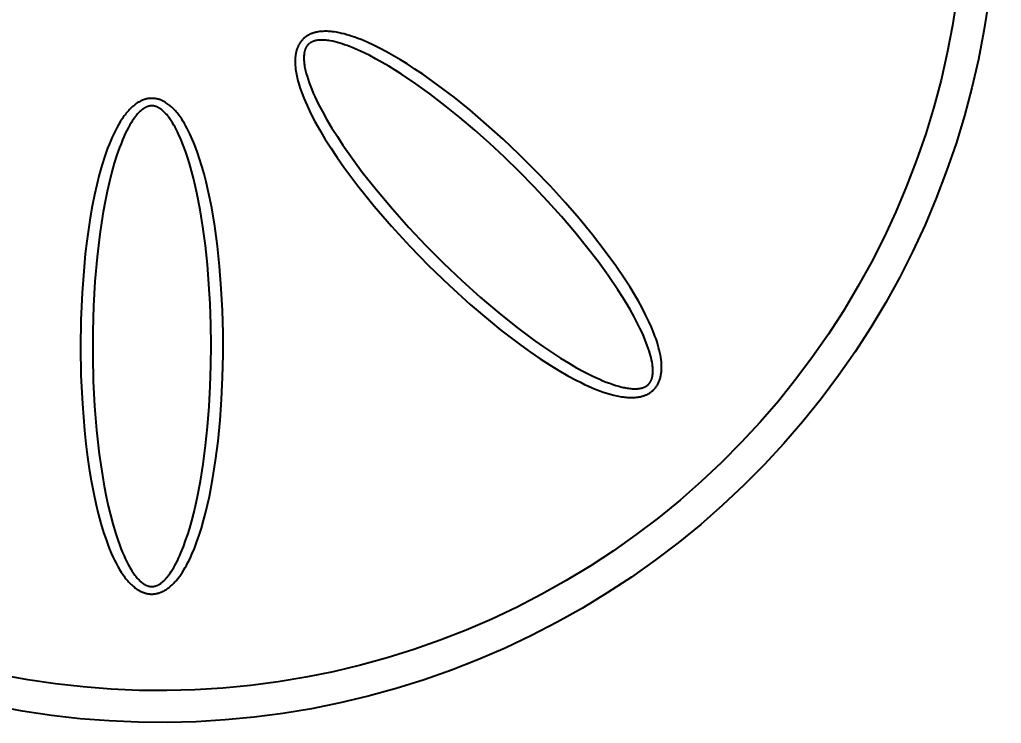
# Model space of a CAD drawing. Header units: millimetres. Extents: x 2944 to 4044, y 1234 to 2718.
# Drawn here: x 3798.56 to 3836.55, y 1619.83 to 1647.09 of the extents above; entities that cross this region are included whole.
import ezdxf

# ---------------------------------------------------------------- set-up
doc = ezdxf.new("R2010")
doc.units = ezdxf.units.MM
doc.layers.add('DIM2', color=3, linetype='Continuous')
doc.layers.add('main', color=7, linetype='Continuous')
doc.styles.get("Standard").update_dxf_attribs({"font": 'arial.ttf'})
doc.dimstyles.new('ISO-25', dxfattribs={"dimtxt": 2.5, "dimasz": 2.5, "dimexe": 1.25, "dimexo": 0.625, "dimtad": 1, "dimtxsty": 'Standard', "dimcen": 2.5, "dimadec": 0, "dimazin": 0, "dimtfac": 1, "dimtmove": 0, "dimatfit": 3, "dimfxl": 1, "dimarcsym": 0})

# ---------------------------------------------------------------- blocks, each defined once
blk = doc.blocks.new('*D29')
at = {"layer": 'Defpoints', "color": 0, "transparency": 16777216}
for p in [(3891.315, 1712.207), (3941.723, 1712.207), (3803.94, 1596.91)]:
    blk.add_point(p, dxfattribs=at)
at = {"layer": 'DIM2', "color": 0, "lineweight": -2, "transparency": 16777216}
for p, q in [((3891.94, 1712.207), (3942.973, 1712.207)), ((3941.723, 1608.91), (3941.723, 1700.207)), ((3804.565, 1596.91), (3942.973, 1596.91))]:
    blk.add_line(p, q, dxfattribs=at)
at = {"layer": 'DIM2', "color": 0, "transparency": 16777216}
for points in [[(3939.723, 1700.207), (3943.723, 1700.207), (3941.723, 1712.207)], [(3939.723, 1608.91), (3943.723, 1608.91), (3941.723, 1596.91)]]:
    blk.add_solid(points, dxfattribs=at)
at = {"layer": 'DIM2', "color": 0, "transparency": 16777216, "insert": (3929.065, 1654.558), "char_height": 15, "attachment_point": 5, "rotation": 90}
blk.add_mtext('115', dxfattribs=at)

msp = doc.modelspace()

# ---------------------------------------------------------------- linework, layer by layer
at = {"layer": 'main'}
for p, q in [((3834.832, 1647.93), (3834.664, 1646.862)), ((3836.056, 1647.76), (3835.881, 1646.65)), ((3834.664, 1646.862), (3834.458, 1645.8)), ((3809.52, 1646.327), (3809.506, 1646.312)), ((3809.535, 1646.341), (3809.52, 1646.327)), ((3809.549, 1646.355), (3809.535, 1646.341)), ((3809.565, 1646.369), (3809.549, 1646.355)), ((3809.58, 1646.383), (3809.565, 1646.369)), ((3809.596, 1646.396), (3809.58, 1646.383)), ((3809.612, 1646.408), (3809.596, 1646.396)), ((3809.629, 1646.421), (3809.612, 1646.408)), ((3809.645, 1646.433), (3809.629, 1646.421)), ((3809.662, 1646.444), (3809.645, 1646.433)), ((3809.68, 1646.456), (3809.662, 1646.444)), ((3809.697, 1646.467), (3809.68, 1646.456)), ((3809.715, 1646.477), (3809.697, 1646.467)), ((3809.733, 1646.487), (3809.715, 1646.477)), ((3809.751, 1646.497), (3809.733, 1646.487)), ((3809.769, 1646.506), (3809.751, 1646.497)), ((3809.788, 1646.515), (3809.769, 1646.506)), ((3809.807, 1646.524), (3809.788, 1646.515)), ((3809.826, 1646.532), (3809.807, 1646.524)), ((3809.845, 1646.54), (3809.826, 1646.532)), ((3809.864, 1646.548), (3809.845, 1646.54)), ((3809.883, 1646.555), (3809.864, 1646.548)), ((3809.903, 1646.562), (3809.883, 1646.555)), ((3809.942, 1646.575), (3809.903, 1646.562)), ((3809.964, 1646.581), (3809.942, 1646.575)), ((3809.985, 1646.587), (3809.964, 1646.581)), ((3810.007, 1646.592), (3809.985, 1646.587)), ((3810.029, 1646.598), (3810.007, 1646.592)), ((3810.073, 1646.607), (3810.029, 1646.598)), ((3810.118, 1646.615), (3810.073, 1646.607)), ((3810.162, 1646.621), (3810.118, 1646.615)), ((3810.207, 1646.626), (3810.162, 1646.621)), ((3810.252, 1646.63), (3810.207, 1646.626)), ((3810.297, 1646.633), (3810.252, 1646.63)), ((3810.351, 1646.635), (3810.297, 1646.633)), ((3810.404, 1646.635), (3810.351, 1646.635)), ((3810.458, 1646.634), (3810.404, 1646.635)), ((3810.512, 1646.632), (3810.458, 1646.634)), ((3810.565, 1646.628), (3810.512, 1646.632)), ((3810.618, 1646.624), (3810.565, 1646.628)), ((3810.672, 1646.618), (3810.618, 1646.624)), ((3810.725, 1646.611), (3810.672, 1646.618)), ((3810.822, 1646.596), (3810.725, 1646.611)), ((3810.919, 1646.577), (3810.822, 1646.596)), ((3811.016, 1646.556), (3810.919, 1646.577)), ((3811.112, 1646.533), (3811.016, 1646.556)), ((3811.218, 1646.504), (3811.112, 1646.533)), ((3811.323, 1646.473), (3811.218, 1646.504)), ((3811.427, 1646.439), (3811.323, 1646.473)), ((3811.531, 1646.404), (3811.427, 1646.439)), ((3811.653, 1646.359), (3811.531, 1646.404)), ((3811.775, 1646.312), (3811.653, 1646.359)), ((3835.881, 1646.65), (3835.668, 1645.546)), ((3809.288, 1645.938), (3809.276, 1645.898)), ((3809.295, 1645.958), (3809.288, 1645.938)), ((3809.302, 1645.977), (3809.295, 1645.958)), ((3809.309, 1645.997), (3809.302, 1645.977)), ((3809.317, 1646.016), (3809.309, 1645.997)), ((3809.325, 1646.036), (3809.317, 1646.016)), ((3809.334, 1646.055), (3809.325, 1646.036)), ((3809.343, 1646.074), (3809.334, 1646.055)), ((3809.352, 1646.092), (3809.343, 1646.074)), ((3809.361, 1646.111), (3809.352, 1646.092)), ((3809.371, 1646.129), (3809.361, 1646.111)), ((3809.382, 1646.147), (3809.371, 1646.129)), ((3809.393, 1646.165), (3809.382, 1646.147)), ((3809.404, 1646.183), (3809.393, 1646.165)), ((3809.415, 1646.2), (3809.404, 1646.183)), ((3809.427, 1646.217), (3809.415, 1646.2)), ((3809.439, 1646.233), (3809.427, 1646.217)), ((3809.452, 1646.25), (3809.439, 1646.233)), ((3809.465, 1646.266), (3809.452, 1646.25)), ((3809.478, 1646.281), (3809.465, 1646.266)), ((3809.492, 1646.297), (3809.478, 1646.281)), ((3809.506, 1646.312), (3809.492, 1646.297)), ((3809.615, 1645.948), (3809.608, 1645.932)), ((3809.621, 1645.964), (3809.615, 1645.948)), ((3809.628, 1645.978), (3809.621, 1645.964)), ((3809.634, 1645.991), (3809.628, 1645.978)), ((3809.641, 1646.005), (3809.634, 1645.991)), ((3809.648, 1646.018), (3809.641, 1646.005)), ((3809.656, 1646.031), (3809.648, 1646.018)), ((3809.664, 1646.044), (3809.656, 1646.031)), ((3809.672, 1646.056), (3809.664, 1646.044)), ((3809.68, 1646.068), (3809.672, 1646.056)), ((3809.689, 1646.08), (3809.68, 1646.068)), ((3809.699, 1646.092), (3809.689, 1646.08)), ((3809.708, 1646.103), (3809.699, 1646.092)), ((3809.718, 1646.114), (3809.708, 1646.103)), ((3809.728, 1646.125), (3809.718, 1646.114)), ((3809.739, 1646.135), (3809.728, 1646.125)), ((3809.75, 1646.145), (3809.739, 1646.135)), ((3809.761, 1646.155), (3809.75, 1646.145)), ((3809.773, 1646.164), (3809.761, 1646.155)), ((3809.785, 1646.174), (3809.773, 1646.164)), ((3809.797, 1646.182), (3809.785, 1646.174)), ((3809.81, 1646.191), (3809.797, 1646.182)), ((3809.823, 1646.199), (3809.81, 1646.191)), ((3809.836, 1646.206), (3809.823, 1646.199)), ((3809.85, 1646.214), (3809.836, 1646.206)), ((3809.863, 1646.22), (3809.85, 1646.214)), ((3809.877, 1646.227), (3809.863, 1646.22)), ((3809.891, 1646.233), (3809.877, 1646.227)), ((3809.905, 1646.239), (3809.891, 1646.233)), ((3809.919, 1646.245), (3809.905, 1646.239)), ((3809.934, 1646.25), (3809.919, 1646.245)), ((3809.948, 1646.255), (3809.934, 1646.25)), ((3809.963, 1646.259), (3809.948, 1646.255)), ((3809.978, 1646.264), (3809.963, 1646.259)), ((3809.996, 1646.268), (3809.978, 1646.264)), ((3810.014, 1646.273), (3809.996, 1646.268)), ((3810.033, 1646.277), (3810.014, 1646.273)), ((3810.051, 1646.281), (3810.033, 1646.277)), ((3810.07, 1646.284), (3810.051, 1646.281)), ((3810.089, 1646.287), (3810.07, 1646.284)), ((3810.107, 1646.289), (3810.089, 1646.287)), ((3810.126, 1646.291), (3810.107, 1646.289)), ((3810.164, 1646.294), (3810.126, 1646.291)), ((3810.202, 1646.296), (3810.164, 1646.294)), ((3810.24, 1646.297), (3810.202, 1646.296)), ((3810.278, 1646.297), (3810.24, 1646.297)), ((3810.328, 1646.295), (3810.278, 1646.297)), ((3810.378, 1646.292), (3810.328, 1646.295)), ((3810.427, 1646.287), (3810.378, 1646.292)), ((3810.477, 1646.281), (3810.427, 1646.287)), ((3810.526, 1646.274), (3810.477, 1646.281)), ((3810.576, 1646.266), (3810.526, 1646.274)), ((3810.674, 1646.248), (3810.576, 1646.266)), ((3810.766, 1646.227), (3810.674, 1646.248)), ((3810.857, 1646.203), (3810.766, 1646.227)), ((3810.948, 1646.178), (3810.857, 1646.203)), ((3811.038, 1646.15), (3810.948, 1646.178)), ((3811.137, 1646.117), (3811.038, 1646.15)), ((3811.235, 1646.083), (3811.137, 1646.117)), ((3811.43, 1646.008), (3811.235, 1646.083)), ((3811.662, 1645.91), (3811.43, 1646.008)), ((3811.895, 1646.262), (3811.775, 1646.312)), ((3812.014, 1646.211), (3811.895, 1646.262)), ((3812.251, 1646.102), (3812.014, 1646.211)), ((3812.484, 1645.986), (3812.251, 1646.102)), ((3812.758, 1645.841), (3812.484, 1645.986)), ((3809.222, 1645.574), (3809.22, 1645.527)), ((3809.226, 1645.621), (3809.222, 1645.574)), ((3809.23, 1645.667), (3809.226, 1645.621)), ((3809.236, 1645.714), (3809.23, 1645.667)), ((3809.244, 1645.761), (3809.236, 1645.714)), ((3809.253, 1645.807), (3809.244, 1645.761)), ((3809.258, 1645.83), (3809.253, 1645.807)), ((3809.264, 1645.853), (3809.258, 1645.83)), ((3809.269, 1645.875), (3809.264, 1645.853)), ((3809.276, 1645.898), (3809.269, 1645.875)), ((3809.559, 1645.668), (3809.558, 1645.646)), ((3809.558, 1645.646), (3809.558, 1645.601)), ((3809.558, 1645.601), (3809.558, 1645.555)), ((3809.558, 1645.555), (3809.56, 1645.51)), ((3809.561, 1645.691), (3809.559, 1645.668)), ((3809.564, 1645.726), (3809.561, 1645.691)), ((3809.568, 1645.761), (3809.564, 1645.726)), ((3809.57, 1645.779), (3809.568, 1645.761)), ((3809.573, 1645.796), (3809.57, 1645.779)), ((3809.576, 1645.813), (3809.573, 1645.796)), ((3809.579, 1645.831), (3809.576, 1645.813)), ((3809.583, 1645.848), (3809.579, 1645.831)), ((3809.588, 1645.865), (3809.583, 1645.848)), ((3809.592, 1645.882), (3809.588, 1645.865)), ((3809.597, 1645.899), (3809.592, 1645.882)), ((3809.603, 1645.915), (3809.597, 1645.899)), ((3809.608, 1645.932), (3809.603, 1645.915)), ((3811.89, 1645.804), (3811.662, 1645.91)), ((3812.115, 1645.692), (3811.89, 1645.804)), ((3812.337, 1645.575), (3812.115, 1645.692)), ((3812.593, 1645.433), (3812.337, 1645.575)), ((3813.027, 1645.69), (3812.758, 1645.841)), ((3813.293, 1645.533), (3813.027, 1645.69)), ((3834.458, 1645.8), (3834.217, 1644.747)), ((3809.22, 1645.527), (3809.219, 1645.473)), ((3809.219, 1645.473), (3809.22, 1645.42)), ((3809.22, 1645.42), (3809.221, 1645.366)), ((3809.221, 1645.366), (3809.225, 1645.313)), ((3809.225, 1645.313), (3809.229, 1645.259)), ((3809.229, 1645.259), (3809.234, 1645.206)), ((3809.234, 1645.206), (3809.241, 1645.153)), ((3809.56, 1645.51), (3809.564, 1645.465)), ((3809.564, 1645.465), (3809.568, 1645.42)), ((3809.568, 1645.42), (3809.574, 1645.375)), ((3809.574, 1645.375), (3809.58, 1645.331)), ((3809.58, 1645.331), (3809.589, 1645.275)), ((3809.589, 1645.275), (3809.599, 1645.22)), ((3809.599, 1645.22), (3809.61, 1645.165)), ((3812.845, 1645.285), (3812.593, 1645.433)), ((3813.094, 1645.132), (3812.845, 1645.285)), ((3813.556, 1645.37), (3813.293, 1645.533)), ((3813.859, 1645.174), (3813.556, 1645.37)), ((3814.159, 1644.971), (3813.859, 1645.174)), ((3835.668, 1645.546), (3835.416, 1644.451)), ((3809.241, 1645.153), (3809.248, 1645.1)), ((3809.248, 1645.1), (3809.258, 1645.036)), ((3809.258, 1645.036), (3809.27, 1644.973)), ((3809.27, 1644.973), (3809.282, 1644.91)), ((3809.282, 1644.91), (3809.296, 1644.847)), ((3809.296, 1644.847), (3809.327, 1644.722)), ((3809.61, 1645.165), (3809.623, 1645.11)), ((3809.623, 1645.11), (3809.65, 1645.001)), ((3809.65, 1645.001), (3809.681, 1644.893)), ((3809.681, 1644.893), (3809.721, 1644.765)), ((3813.341, 1644.975), (3813.094, 1645.132)), ((3813.894, 1644.601), (3813.341, 1644.975)), ((3814.748, 1644.551), (3814.159, 1644.971)), ((3809.327, 1644.722), (3809.361, 1644.598)), ((3809.361, 1644.598), (3809.405, 1644.459)), ((3809.405, 1644.459), (3809.452, 1644.321)), ((3809.721, 1644.765), (3809.765, 1644.638)), ((3809.765, 1644.638), (3809.812, 1644.512)), ((3809.812, 1644.512), (3809.862, 1644.387)), ((3814.435, 1644.211), (3813.894, 1644.601)), ((3815.37, 1644.078), (3814.748, 1644.551)), ((3834.217, 1644.747), (3833.938, 1643.702)), ((3835.416, 1644.451), (3835.127, 1643.365)), ((3803.587, 1644.034), (3803.566, 1644.031)), ((3803.607, 1644.035), (3803.587, 1644.034)), ((3803.628, 1644.037), (3803.607, 1644.035)), ((3803.648, 1644.037), (3803.628, 1644.037)), ((3803.669, 1644.038), (3803.648, 1644.037)), ((3803.69, 1644.038), (3803.669, 1644.038)), ((3803.71, 1644.037), (3803.69, 1644.038)), ((3803.731, 1644.036), (3803.71, 1644.037)), ((3803.751, 1644.035), (3803.731, 1644.036)), ((3803.772, 1644.033), (3803.751, 1644.035)), ((3809.452, 1644.321), (3809.502, 1644.184)), ((3809.502, 1644.184), (3809.556, 1644.048)), ((3809.556, 1644.048), (3809.618, 1643.901)), ((3809.862, 1644.387), (3809.922, 1644.245)), ((3809.922, 1644.245), (3809.985, 1644.105)), ((3809.985, 1644.105), (3810.118, 1643.827)), ((3815.02, 1643.763), (3814.435, 1644.211)), ((3815.977, 1643.587), (3815.37, 1644.078)), ((3802.891, 1643.684), (3802.853, 1643.647)), ((3802.926, 1643.716), (3802.891, 1643.684)), ((3802.962, 1643.747), (3802.926, 1643.716)), ((3802.998, 1643.776), (3802.962, 1643.747)), ((3803.035, 1643.805), (3802.998, 1643.776)), ((3803.074, 1643.833), (3803.035, 1643.805)), ((3803.113, 1643.859), (3803.074, 1643.833)), ((3803.132, 1643.871), (3803.113, 1643.859)), ((3803.152, 1643.884), (3803.132, 1643.871)), ((3803.173, 1643.896), (3803.152, 1643.884)), ((3803.193, 1643.907), (3803.173, 1643.896)), ((3803.23, 1643.927), (3803.193, 1643.907)), ((3803.249, 1643.936), (3803.23, 1643.927)), ((3803.268, 1643.945), (3803.249, 1643.936)), ((3803.287, 1643.954), (3803.268, 1643.945)), ((3803.306, 1643.962), (3803.287, 1643.954)), ((3803.325, 1643.97), (3803.306, 1643.962)), ((3803.345, 1643.977), (3803.325, 1643.97)), ((3803.365, 1643.984), (3803.345, 1643.977)), ((3803.375, 1643.654), (3803.36, 1643.645)), ((3803.384, 1643.991), (3803.365, 1643.984)), ((3803.39, 1643.663), (3803.375, 1643.654)), ((3803.404, 1643.997), (3803.384, 1643.991)), ((3803.406, 1643.672), (3803.39, 1643.663)), ((3803.424, 1644.003), (3803.404, 1643.997)), ((3803.421, 1643.681), (3803.406, 1643.672)), ((3803.437, 1643.688), (3803.421, 1643.681)), ((3803.444, 1644.008), (3803.424, 1644.003)), ((3803.452, 1643.696), (3803.437, 1643.688)), ((3803.465, 1644.013), (3803.444, 1644.008)), ((3803.468, 1643.703), (3803.452, 1643.696)), ((3803.485, 1644.018), (3803.465, 1644.013)), ((3803.485, 1643.71), (3803.468, 1643.703)), ((3803.505, 1644.022), (3803.485, 1644.018)), ((3803.499, 1643.715), (3803.485, 1643.71)), ((3803.513, 1643.72), (3803.499, 1643.715)), ((3803.526, 1644.026), (3803.505, 1644.022)), ((3803.527, 1643.725), (3803.513, 1643.72)), ((3803.546, 1644.029), (3803.526, 1644.026)), ((3803.541, 1643.729), (3803.527, 1643.725)), ((3803.556, 1643.733), (3803.541, 1643.729)), ((3803.566, 1644.031), (3803.546, 1644.029)), ((3803.57, 1643.736), (3803.556, 1643.733)), ((3803.585, 1643.739), (3803.57, 1643.736)), ((3803.6, 1643.742), (3803.585, 1643.739)), ((3803.615, 1643.744), (3803.6, 1643.742)), ((3803.629, 1643.745), (3803.615, 1643.744)), ((3803.644, 1643.747), (3803.629, 1643.745)), ((3803.659, 1643.747), (3803.644, 1643.747)), ((3803.674, 1643.748), (3803.659, 1643.747)), ((3803.688, 1643.747), (3803.674, 1643.748)), ((3803.703, 1643.747), (3803.688, 1643.747)), ((3803.718, 1643.746), (3803.703, 1643.747)), ((3803.733, 1643.744), (3803.718, 1643.746)), ((3803.748, 1643.742), (3803.733, 1643.744)), ((3803.763, 1643.739), (3803.748, 1643.742)), ((3803.778, 1643.736), (3803.763, 1643.739)), ((3803.792, 1644.03), (3803.772, 1644.033)), ((3803.793, 1643.733), (3803.778, 1643.736)), ((3803.812, 1644.027), (3803.792, 1644.03)), ((3803.808, 1643.729), (3803.793, 1643.733)), ((3803.822, 1643.725), (3803.808, 1643.729)), ((3803.833, 1644.024), (3803.812, 1644.027)), ((3803.837, 1643.72), (3803.822, 1643.725)), ((3803.853, 1644.02), (3803.833, 1644.024)), ((3803.851, 1643.715), (3803.837, 1643.72)), ((3803.865, 1643.709), (3803.851, 1643.715)), ((3803.873, 1644.016), (3803.853, 1644.02)), ((3803.879, 1643.703), (3803.865, 1643.709)), ((3803.893, 1644.011), (3803.873, 1644.016)), ((3803.893, 1643.697), (3803.879, 1643.703)), ((3803.913, 1644.006), (3803.893, 1644.011)), ((3803.907, 1643.691), (3803.893, 1643.697)), ((3803.921, 1643.684), (3803.907, 1643.691)), ((3803.933, 1644.001), (3803.913, 1644.006)), ((3803.935, 1643.677), (3803.921, 1643.684)), ((3803.953, 1643.995), (3803.933, 1644.001)), ((3803.948, 1643.67), (3803.935, 1643.677)), ((3803.964, 1643.66), (3803.948, 1643.67)), ((3803.972, 1643.988), (3803.953, 1643.995)), ((3803.981, 1643.65), (3803.964, 1643.66)), ((3803.992, 1643.982), (3803.972, 1643.988)), ((3804.011, 1643.975), (3803.992, 1643.982)), ((3804.03, 1643.967), (3804.011, 1643.975)), ((3804.05, 1643.959), (3804.03, 1643.967)), ((3804.068, 1643.951), (3804.05, 1643.959)), ((3804.087, 1643.942), (3804.068, 1643.951)), ((3804.106, 1643.933), (3804.087, 1643.942)), ((3804.143, 1643.915), (3804.106, 1643.933)), ((3804.162, 1643.904), (3804.143, 1643.915)), ((3804.182, 1643.893), (3804.162, 1643.904)), ((3804.201, 1643.881), (3804.182, 1643.893)), ((3804.221, 1643.869), (3804.201, 1643.881)), ((3804.258, 1643.845), (3804.221, 1643.869)), ((3804.295, 1643.819), (3804.258, 1643.845)), ((3804.332, 1643.792), (3804.295, 1643.819)), ((3804.367, 1643.764), (3804.332, 1643.792)), ((3804.401, 1643.735), (3804.367, 1643.764)), ((3804.435, 1643.705), (3804.401, 1643.735)), ((3804.474, 1643.668), (3804.435, 1643.705)), ((3804.513, 1643.631), (3804.474, 1643.668)), ((3809.618, 1643.901), (3809.682, 1643.755)), ((3809.682, 1643.755), (3809.82, 1643.467)), ((3810.118, 1643.827), (3810.275, 1643.526)), ((3815.592, 1643.3), (3815.02, 1643.763)), ((3833.938, 1643.702), (3833.624, 1642.668)), ((3802.571, 1643.31), (3802.535, 1643.257)), ((3802.609, 1643.362), (3802.571, 1643.31)), ((3802.641, 1643.405), (3802.609, 1643.362)), ((3802.674, 1643.447), (3802.641, 1643.405)), ((3802.708, 1643.489), (3802.674, 1643.447)), ((3802.743, 1643.53), (3802.708, 1643.489)), ((3802.779, 1643.57), (3802.743, 1643.53)), ((3802.815, 1643.609), (3802.779, 1643.57)), ((3802.853, 1643.647), (3802.815, 1643.609)), ((3803.007, 1643.291), (3802.974, 1643.245)), ((3803.034, 1643.327), (3803.007, 1643.291)), ((3803.062, 1643.363), (3803.034, 1643.327)), ((3803.091, 1643.398), (3803.062, 1643.363)), ((3803.12, 1643.432), (3803.091, 1643.398)), ((3803.151, 1643.465), (3803.12, 1643.432)), ((3803.182, 1643.498), (3803.151, 1643.465)), ((3803.215, 1643.529), (3803.182, 1643.498)), ((3803.231, 1643.545), (3803.215, 1643.529)), ((3803.248, 1643.56), (3803.231, 1643.545)), ((3803.275, 1643.582), (3803.248, 1643.56)), ((3803.303, 1643.604), (3803.275, 1643.582)), ((3803.317, 1643.615), (3803.303, 1643.604)), ((3803.331, 1643.625), (3803.317, 1643.615)), ((3803.346, 1643.635), (3803.331, 1643.625)), ((3803.36, 1643.645), (3803.346, 1643.635)), ((3803.996, 1643.64), (3803.981, 1643.65)), ((3804.012, 1643.629), (3803.996, 1643.64)), ((3804.028, 1643.619), (3804.012, 1643.629)), ((3804.043, 1643.607), (3804.028, 1643.619)), ((3804.058, 1643.596), (3804.043, 1643.607)), ((3804.072, 1643.584), (3804.058, 1643.596)), ((3804.101, 1643.559), (3804.072, 1643.584)), ((3804.13, 1643.534), (3804.101, 1643.559)), ((3804.157, 1643.508), (3804.13, 1643.534)), ((3804.183, 1643.481), (3804.157, 1643.508)), ((3804.218, 1643.444), (3804.183, 1643.481)), ((3804.251, 1643.407), (3804.218, 1643.444)), ((3804.283, 1643.368), (3804.251, 1643.407)), ((3804.314, 1643.329), (3804.283, 1643.368)), ((3804.344, 1643.289), (3804.314, 1643.329)), ((3804.373, 1643.248), (3804.344, 1643.289)), ((3804.55, 1643.592), (3804.513, 1643.631)), ((3804.586, 1643.552), (3804.55, 1643.592)), ((3804.621, 1643.512), (3804.586, 1643.552)), ((3804.656, 1643.471), (3804.621, 1643.512)), ((3804.689, 1643.429), (3804.656, 1643.471)), ((3804.722, 1643.387), (3804.689, 1643.429)), ((3804.78, 1643.307), (3804.722, 1643.387)), ((3804.836, 1643.226), (3804.78, 1643.307)), ((3809.82, 1643.467), (3809.986, 1643.147)), ((3810.275, 1643.526), (3810.441, 1643.229)), ((3816.174, 1642.806), (3815.592, 1643.3)), ((3816.629, 1643.029), (3815.977, 1643.587)), ((3835.127, 1643.365), (3834.8, 1642.289)), ((3802.335, 1642.928), (3802.267, 1642.798)), ((3802.398, 1643.04), (3802.335, 1642.928)), ((3802.464, 1643.15), (3802.398, 1643.04)), ((3802.499, 1643.204), (3802.464, 1643.15)), ((3802.535, 1643.257), (3802.499, 1643.204)), ((3802.769, 1642.911), (3802.707, 1642.791)), ((3802.824, 1643.009), (3802.769, 1642.911)), ((3802.882, 1643.105), (3802.824, 1643.009)), ((3802.912, 1643.152), (3802.882, 1643.105)), ((3802.942, 1643.199), (3802.912, 1643.152)), ((3802.974, 1643.245), (3802.942, 1643.199)), ((3804.429, 1643.166), (3804.373, 1643.248)), ((3804.479, 1643.086), (3804.429, 1643.166)), ((3804.528, 1643.005), (3804.479, 1643.086)), ((3804.574, 1642.923), (3804.528, 1643.005)), ((3804.618, 1642.839), (3804.574, 1642.923)), ((3804.889, 1643.143), (3804.836, 1643.226)), ((3804.94, 1643.058), (3804.889, 1643.143)), ((3804.995, 1642.963), (3804.94, 1643.058)), ((3805.047, 1642.866), (3804.995, 1642.963)), ((3809.986, 1643.147), (3810.161, 1642.832)), ((3810.441, 1643.229), (3810.643, 1642.889)), ((3817.267, 1642.454), (3816.629, 1643.029)), ((3802.141, 1642.535), (3802.083, 1642.401)), ((3802.202, 1642.667), (3802.141, 1642.535)), ((3802.267, 1642.798), (3802.202, 1642.667)), ((3802.592, 1642.548), (3802.539, 1642.425)), ((3802.648, 1642.671), (3802.592, 1642.548)), ((3802.707, 1642.791), (3802.648, 1642.671)), ((3804.665, 1642.746), (3804.618, 1642.839)), ((3804.71, 1642.652), (3804.665, 1642.746)), ((3804.794, 1642.462), (3804.71, 1642.652)), ((3805.097, 1642.769), (3805.047, 1642.866)), ((3805.146, 1642.67), (3805.097, 1642.769)), ((3805.2, 1642.552), (3805.146, 1642.67)), ((3805.253, 1642.433), (3805.2, 1642.552)), ((3810.161, 1642.832), (3810.375, 1642.474)), ((3810.643, 1642.889), (3810.854, 1642.554)), ((3810.854, 1642.554), (3811.073, 1642.223)), ((3816.744, 1642.298), (3816.174, 1642.806)), ((3833.624, 1642.668), (3833.274, 1641.645)), ((3802.023, 1642.253), (3801.965, 1642.104)), ((3802.083, 1642.401), (3802.023, 1642.253)), ((3802.427, 1642.138), (3802.324, 1641.847)), ((3802.482, 1642.282), (3802.427, 1642.138)), ((3802.539, 1642.425), (3802.482, 1642.282)), ((3804.889, 1642.229), (3804.794, 1642.462)), ((3804.975, 1641.993), (3804.889, 1642.229)), ((3805.303, 1642.313), (3805.253, 1642.433)), ((3805.351, 1642.192), (3805.303, 1642.313)), ((3805.441, 1641.947), (3805.351, 1642.192)), ((3810.375, 1642.474), (3810.598, 1642.122)), ((3811.073, 1642.223), (3811.298, 1641.897)), ((3817.327, 1641.754), (3816.744, 1642.298)), ((3817.892, 1641.862), (3817.267, 1642.454)), ((3834.8, 1642.289), (3834.436, 1641.226)), ((3801.859, 1641.803), (3801.744, 1641.44)), ((3801.965, 1642.104), (3801.859, 1641.803)), ((3802.324, 1641.847), (3802.222, 1641.523)), ((3805.055, 1641.754), (3804.975, 1641.993)), ((3805.129, 1641.514), (3805.055, 1641.754)), ((3805.524, 1641.701), (3805.441, 1641.947)), ((3810.598, 1642.122), (3810.85, 1641.744)), ((3811.298, 1641.897), (3811.556, 1641.539)), ((3817.898, 1641.197), (3817.327, 1641.754)), ((3818.503, 1641.254), (3817.892, 1641.862)), ((3801.744, 1641.44), (3801.641, 1641.073)), ((3802.222, 1641.523), (3802.13, 1641.196)), ((3805.209, 1641.233), (3805.129, 1641.514)), ((3805.615, 1641.405), (3805.524, 1641.701)), ((3805.699, 1641.108), (3805.615, 1641.405)), ((3810.85, 1641.744), (3811.11, 1641.373)), ((3811.556, 1641.539), (3811.82, 1641.185)), ((3833.274, 1641.645), (3832.888, 1640.635)), ((3801.641, 1641.073), (3801.545, 1640.688)), ((3802.13, 1641.196), (3802.032, 1640.812)), ((3805.283, 1640.95), (3805.209, 1641.233)), ((3805.776, 1640.808), (3805.699, 1641.108)), ((3811.11, 1641.373), (3811.378, 1641.006)), ((3811.378, 1641.006), (3811.652, 1640.645)), ((3811.82, 1641.185), (3812.366, 1640.491)), ((3818.456, 1640.628), (3817.898, 1641.197)), ((3819.099, 1640.632), (3818.503, 1641.254)), ((3834.436, 1641.226), (3834.036, 1640.176)), ((3801.545, 1640.688), (3801.458, 1640.302)), ((3802.032, 1640.812), (3801.944, 1640.426)), ((3805.352, 1640.666), (3805.283, 1640.95)), ((3805.415, 1640.38), (3805.352, 1640.666)), ((3805.846, 1640.508), (3805.776, 1640.808)), ((3811.652, 1640.645), (3811.965, 1640.248)), ((3819.002, 1640.046), (3818.456, 1640.628)), ((3819.679, 1639.995), (3819.099, 1640.632)), ((3832.888, 1640.635), (3832.468, 1639.639)), ((3801.458, 1640.302), (3801.369, 1639.857)), ((3801.944, 1640.426), (3801.865, 1640.037)), ((3805.542, 1639.725), (3805.415, 1640.38)), ((3805.922, 1640.154), (3805.846, 1640.508)), ((3811.965, 1640.248), (3812.285, 1639.857)), ((3812.366, 1640.491), (3812.983, 1639.756)), ((3801.369, 1639.857), (3801.29, 1639.41)), ((3801.865, 1640.037), (3801.794, 1639.647)), ((3805.991, 1639.799), (3805.922, 1640.154)), ((3812.285, 1639.857), (3812.944, 1639.091)), ((3819.53, 1639.457), (3819.002, 1640.046)), ((3820.21, 1639.382), (3819.679, 1639.995)), ((3834.036, 1640.176), (3833.599, 1639.14)), ((3801.794, 1639.647), (3801.723, 1639.212)), ((3805.649, 1639.066), (3805.542, 1639.725)), ((3806.11, 1639.085), (3805.991, 1639.799)), ((3812.983, 1639.756), (3813.622, 1639.04)), ((3832.468, 1639.639), (3832.014, 1638.658)), ((3801.29, 1639.41), (3801.22, 1638.961)), ((3801.723, 1639.212), (3801.659, 1638.775)), ((3820.043, 1638.855), (3819.53, 1639.457)), ((3820.725, 1638.755), (3820.21, 1639.382)), ((3833.599, 1639.14), (3833.126, 1638.12)), ((3801.22, 1638.961), (3801.159, 1638.512)), ((3801.659, 1638.775), (3801.555, 1637.898)), ((3805.746, 1638.336), (3805.649, 1639.066)), ((3806.215, 1638.311), (3806.11, 1639.085)), ((3812.944, 1639.091), (3813.654, 1638.316)), ((3813.622, 1639.04), (3814.285, 1638.336)), ((3820.501, 1638.291), (3820.043, 1638.855)), ((3821.185, 1638.16), (3820.725, 1638.755)), ((3801.159, 1638.512), (3801.1, 1638.01)), ((3805.823, 1637.604), (3805.746, 1638.336)), ((3814.285, 1638.336), (3814.967, 1637.65)), ((3832.014, 1638.658), (3831.526, 1637.694)), ((3801.1, 1638.01), (3801.05, 1637.508)), ((3806.297, 1637.534), (3806.215, 1638.311)), ((3813.654, 1638.316), (3814.387, 1637.562)), ((3820.943, 1637.716), (3820.501, 1638.291)), ((3821.627, 1637.552), (3821.185, 1638.16)), ((3833.126, 1638.12), (3832.619, 1637.118)), ((3801.555, 1637.898), (3801.472, 1636.943)), ((3805.884, 1636.843), (3805.823, 1637.604)), ((3814.967, 1637.65), (3815.667, 1636.983)), ((3821.337, 1637.173), (3820.943, 1637.716)), ((3831.526, 1637.694), (3831.004, 1636.747)), ((3801.05, 1637.508), (3800.974, 1636.501)), ((3806.364, 1636.679), (3806.297, 1637.534)), ((3814.387, 1637.562), (3815.178, 1636.798)), ((3822.002, 1637), (3821.627, 1637.552)), ((3801.472, 1636.943), (3801.417, 1635.985)), ((3805.928, 1636.081), (3805.884, 1636.843)), ((3815.667, 1636.983), (3816.386, 1636.336)), ((3821.714, 1636.618), (3821.337, 1637.173)), ((3822.182, 1636.719), (3822.002, 1637)), ((3832.619, 1637.118), (3832.077, 1636.133)), ((3800.974, 1636.501), (3800.928, 1635.45)), ((3806.409, 1635.822), (3806.364, 1636.679)), ((3815.178, 1636.798), (3815.992, 1636.058)), ((3821.875, 1636.367), (3821.714, 1636.618)), ((3822.356, 1636.435), (3822.182, 1636.719)), ((3822.505, 1636.179), (3822.356, 1636.435)), ((3831.004, 1636.747), (3830.45, 1635.818)), ((3805.956, 1635.284), (3805.928, 1636.081)), ((3815.992, 1636.058), (3816.78, 1635.389)), ((3816.386, 1636.336), (3817.099, 1635.729)), ((3822.031, 1636.113), (3821.875, 1636.367)), ((3822.183, 1635.857), (3822.031, 1636.113)), ((3822.648, 1635.92), (3822.505, 1636.179)), ((3832.077, 1636.133), (3831.501, 1635.168)), ((3801.417, 1635.985), (3801.388, 1635.018)), ((3806.432, 1634.961), (3806.409, 1635.822)), ((3817.099, 1635.729), (3817.831, 1635.145)), ((3822.329, 1635.597), (3822.183, 1635.857)), ((3822.784, 1635.657), (3822.648, 1635.92)), ((3830.45, 1635.818), (3829.864, 1634.91)), ((3800.928, 1635.45), (3800.913, 1634.399)), ((3816.78, 1635.389), (3817.183, 1635.064)), ((3822.448, 1635.371), (3822.329, 1635.597)), ((3822.563, 1635.143), (3822.448, 1635.371)), ((3822.913, 1635.391), (3822.784, 1635.657)), ((3823.013, 1635.17), (3822.913, 1635.391)), ((3801.388, 1635.018), (3801.385, 1634.051)), ((3805.966, 1634.487), (3805.956, 1635.284)), ((3806.435, 1634.099), (3806.432, 1634.961)), ((3817.183, 1635.064), (3817.592, 1634.747)), ((3817.831, 1635.145), (3818.499, 1634.648)), ((3822.671, 1634.911), (3822.563, 1635.143)), ((3823.105, 1634.946), (3823.013, 1635.17)), ((3823.148, 1634.833), (3823.105, 1634.946)), ((3831.501, 1635.168), (3830.891, 1634.223)), ((3817.592, 1634.747), (3817.959, 1634.473)), ((3818.499, 1634.648), (3818.839, 1634.408)), ((3822.771, 1634.676), (3822.671, 1634.911)), ((3822.812, 1634.574), (3822.771, 1634.676)), ((3822.851, 1634.47), (3822.812, 1634.574)), ((3823.188, 1634.719), (3823.148, 1634.833)), ((3823.226, 1634.604), (3823.188, 1634.719)), ((3823.262, 1634.488), (3823.226, 1634.604)), ((3829.864, 1634.91), (3829.247, 1634.022)), ((3800.913, 1634.399), (3800.932, 1633.299)), ((3805.958, 1633.689), (3805.966, 1634.487)), ((3817.959, 1634.473), (3818.331, 1634.207)), ((3818.331, 1634.207), (3818.709, 1633.949)), ((3818.839, 1634.408), (3819.184, 1634.176)), ((3819.184, 1634.176), (3819.489, 1633.979)), ((3822.887, 1634.366), (3822.851, 1634.47)), ((3822.922, 1634.262), (3822.887, 1634.366)), ((3822.949, 1634.173), (3822.922, 1634.262)), ((3822.974, 1634.084), (3822.949, 1634.173)), ((3823.289, 1634.391), (3823.262, 1634.488)), ((3823.315, 1634.293), (3823.289, 1634.391)), ((3823.337, 1634.195), (3823.315, 1634.293)), ((3823.357, 1634.096), (3823.337, 1634.195)), ((3830.891, 1634.223), (3830.25, 1633.301)), ((3801.385, 1634.051), (3801.409, 1633.084)), ((3806.416, 1633.237), (3806.435, 1634.099)), ((3818.709, 1633.949), (3819.093, 1633.7)), ((3819.489, 1633.979), (3819.799, 1633.788)), ((3819.799, 1633.788), (3820.114, 1633.606)), ((3822.997, 1633.994), (3822.974, 1634.084)), ((3823.017, 1633.904), (3822.997, 1633.994)), ((3823.033, 1633.824), (3823.017, 1633.904)), ((3823.046, 1633.744), (3823.033, 1633.824)), ((3823.372, 1634.01), (3823.357, 1634.096)), ((3823.385, 1633.923), (3823.372, 1634.01)), ((3823.394, 1633.836), (3823.385, 1633.923)), ((3823.398, 1633.792), (3823.394, 1633.836)), ((3823.401, 1633.749), (3823.398, 1633.792)), ((3829.247, 1634.022), (3828.6, 1633.157)), ((3805.933, 1632.892), (3805.958, 1633.689)), ((3819.093, 1633.7), (3819.429, 1633.493)), ((3819.429, 1633.493), (3819.771, 1633.296)), ((3820.114, 1633.606), (3820.433, 1633.432)), ((3820.433, 1633.432), (3820.718, 1633.289)), ((3823.051, 1633.704), (3823.046, 1633.744)), ((3823.056, 1633.663), (3823.051, 1633.704)), ((3823.06, 1633.623), (3823.056, 1633.663)), ((3823.063, 1633.582), (3823.06, 1633.623)), ((3823.065, 1633.549), (3823.063, 1633.582)), ((3823.063, 1633.383), (3823.065, 1633.416)), ((3823.066, 1633.516), (3823.065, 1633.549)), ((3823.065, 1633.416), (3823.066, 1633.449)), ((3823.066, 1633.483), (3823.066, 1633.516)), ((3823.066, 1633.449), (3823.066, 1633.483)), ((3823.391, 1633.395), (3823.395, 1633.431)), ((3823.395, 1633.431), (3823.399, 1633.47)), ((3823.399, 1633.47), (3823.402, 1633.51)), ((3823.403, 1633.709), (3823.401, 1633.749)), ((3823.402, 1633.51), (3823.404, 1633.55)), ((3823.404, 1633.669), (3823.403, 1633.709)), ((3823.405, 1633.629), (3823.404, 1633.669)), ((3823.404, 1633.55), (3823.405, 1633.59)), ((3823.405, 1633.59), (3823.405, 1633.629)), ((3800.932, 1633.299), (3800.985, 1632.2)), ((3801.409, 1633.084), (3801.459, 1632.118)), ((3806.375, 1632.376), (3806.416, 1633.237)), ((3819.771, 1633.296), (3820.095, 1633.122)), ((3820.095, 1633.122), (3820.26, 1633.039)), ((3820.26, 1633.039), (3820.426, 1632.959)), ((3820.718, 1633.289), (3820.862, 1633.221)), ((3820.862, 1633.221), (3821.007, 1633.156)), ((3821.007, 1633.156), (3821.135, 1633.101)), ((3821.135, 1633.101), (3821.264, 1633.049)), ((3821.264, 1633.049), (3821.395, 1633)), ((3822.937, 1633.008), (3822.944, 1633.018)), ((3822.944, 1633.018), (3822.951, 1633.028)), ((3822.951, 1633.028), (3822.958, 1633.038)), ((3822.958, 1633.038), (3822.965, 1633.048)), ((3822.965, 1633.048), (3822.971, 1633.059)), ((3822.971, 1633.059), (3822.977, 1633.069)), ((3822.977, 1633.069), (3822.983, 1633.08)), ((3822.983, 1633.08), (3822.988, 1633.091)), ((3822.988, 1633.091), (3822.994, 1633.102)), ((3822.994, 1633.102), (3823, 1633.114)), ((3823, 1633.114), (3823.005, 1633.127)), ((3823.005, 1633.127), (3823.011, 1633.14)), ((3823.011, 1633.14), (3823.016, 1633.153)), ((3823.016, 1633.153), (3823.02, 1633.167)), ((3823.02, 1633.167), (3823.025, 1633.18)), ((3823.025, 1633.18), (3823.029, 1633.193)), ((3823.029, 1633.193), (3823.033, 1633.207)), ((3823.033, 1633.207), (3823.036, 1633.22)), ((3823.036, 1633.22), (3823.04, 1633.234)), ((3823.04, 1633.234), (3823.046, 1633.261)), ((3823.046, 1633.261), (3823.051, 1633.289)), ((3823.051, 1633.289), (3823.055, 1633.317)), ((3823.055, 1633.317), (3823.059, 1633.35)), ((3823.059, 1633.35), (3823.063, 1633.383)), ((3823.272, 1632.992), (3823.286, 1633.022)), ((3823.286, 1633.022), (3823.3, 1633.053)), ((3823.3, 1633.053), (3823.313, 1633.084)), ((3823.313, 1633.084), (3823.325, 1633.115)), ((3823.325, 1633.115), (3823.336, 1633.147)), ((3823.336, 1633.147), (3823.347, 1633.182)), ((3823.347, 1633.182), (3823.356, 1633.217)), ((3823.356, 1633.217), (3823.365, 1633.252)), ((3823.365, 1633.252), (3823.373, 1633.287)), ((3823.373, 1633.287), (3823.38, 1633.323)), ((3823.38, 1633.323), (3823.386, 1633.359)), ((3823.386, 1633.359), (3823.391, 1633.395)), ((3828.6, 1633.157), (3827.922, 1632.314)), ((3830.25, 1633.301), (3829.577, 1632.401)), ((3805.889, 1632.102), (3805.933, 1632.892)), ((3820.426, 1632.959), (3820.571, 1632.892)), ((3820.571, 1632.892), (3820.718, 1632.828)), ((3820.718, 1632.828), (3820.866, 1632.767)), ((3820.866, 1632.767), (3821.016, 1632.709)), ((3821.016, 1632.709), (3821.148, 1632.662)), ((3821.148, 1632.662), (3821.281, 1632.618)), ((3821.395, 1633), (3821.526, 1632.954)), ((3821.526, 1632.954), (3821.638, 1632.919)), ((3821.638, 1632.919), (3821.75, 1632.886)), ((3821.75, 1632.886), (3821.863, 1632.857)), ((3821.863, 1632.857), (3821.92, 1632.844)), ((3821.92, 1632.844), (3821.977, 1632.832)), ((3821.977, 1632.832), (3822.025, 1632.823)), ((3822.025, 1632.823), (3822.073, 1632.815)), ((3822.073, 1632.815), (3822.121, 1632.807)), ((3822.121, 1632.807), (3822.169, 1632.801)), ((3822.169, 1632.801), (3822.218, 1632.796)), ((3822.218, 1632.796), (3822.266, 1632.792)), ((3822.266, 1632.792), (3822.315, 1632.79)), ((3822.315, 1632.79), (3822.363, 1632.788)), ((3822.363, 1632.788), (3822.401, 1632.789)), ((3822.401, 1632.789), (3822.439, 1632.79)), ((3822.439, 1632.79), (3822.477, 1632.792)), ((3822.477, 1632.792), (3822.496, 1632.794)), ((3822.496, 1632.794), (3822.515, 1632.796)), ((3822.515, 1632.796), (3822.534, 1632.798)), ((3822.534, 1632.798), (3822.553, 1632.801)), ((3822.553, 1632.801), (3822.571, 1632.804)), ((3822.571, 1632.804), (3822.59, 1632.808)), ((3822.59, 1632.808), (3822.608, 1632.812)), ((3822.608, 1632.812), (3822.627, 1632.816)), ((3822.627, 1632.816), (3822.645, 1632.821)), ((3822.645, 1632.821), (3822.663, 1632.827)), ((3822.663, 1632.827), (3822.678, 1632.831)), ((3822.678, 1632.831), (3822.693, 1632.836)), ((3822.693, 1632.836), (3822.708, 1632.842)), ((3822.708, 1632.842), (3822.722, 1632.848)), ((3822.722, 1632.848), (3822.737, 1632.854)), ((3822.737, 1632.854), (3822.751, 1632.86)), ((3822.751, 1632.86), (3822.765, 1632.867)), ((3822.765, 1632.867), (3822.779, 1632.874)), ((3822.779, 1632.874), (3822.792, 1632.882)), ((3822.792, 1632.882), (3822.806, 1632.89)), ((3822.806, 1632.89), (3822.819, 1632.898)), ((3822.819, 1632.898), (3822.832, 1632.907)), ((3822.832, 1632.907), (3822.844, 1632.916)), ((3822.844, 1632.916), (3822.857, 1632.925)), ((3822.857, 1632.925), (3822.869, 1632.935)), ((3822.869, 1632.935), (3822.88, 1632.946)), ((3822.88, 1632.946), (3822.889, 1632.954)), ((3822.889, 1632.954), (3822.898, 1632.962)), ((3822.898, 1632.962), (3822.906, 1632.971)), ((3822.906, 1632.971), (3822.914, 1632.98)), ((3822.914, 1632.98), (3822.922, 1632.989)), ((3822.922, 1632.989), (3822.93, 1632.999)), ((3822.93, 1632.999), (3822.937, 1633.008)), ((3822.949, 1632.633), (3822.966, 1632.644)), ((3822.966, 1632.644), (3822.983, 1632.656)), ((3822.983, 1632.656), (3822.999, 1632.667)), ((3822.999, 1632.667), (3823.015, 1632.679)), ((3823.015, 1632.679), (3823.031, 1632.692)), ((3823.031, 1632.692), (3823.047, 1632.705)), ((3823.047, 1632.705), (3823.062, 1632.718)), ((3823.062, 1632.718), (3823.073, 1632.728)), ((3823.073, 1632.728), (3823.084, 1632.739)), ((3823.084, 1632.739), (3823.106, 1632.761)), ((3823.106, 1632.761), (3823.128, 1632.783)), ((3823.128, 1632.783), (3823.148, 1632.806)), ((3823.148, 1632.806), (3823.168, 1632.83)), ((3823.168, 1632.83), (3823.186, 1632.854)), ((3823.186, 1632.854), (3823.204, 1632.879)), ((3823.204, 1632.879), (3823.221, 1632.905)), ((3823.221, 1632.905), (3823.23, 1632.919)), ((3823.23, 1632.919), (3823.239, 1632.933)), ((3823.239, 1632.933), (3823.256, 1632.962)), ((3823.256, 1632.962), (3823.272, 1632.992)), ((3806.317, 1631.568), (3806.375, 1632.376)), ((3821.281, 1632.618), (3821.415, 1632.578)), ((3821.415, 1632.578), (3821.551, 1632.542)), ((3821.551, 1632.542), (3821.67, 1632.515)), ((3821.67, 1632.515), (3821.73, 1632.503)), ((3821.73, 1632.503), (3821.79, 1632.492)), ((3821.79, 1632.492), (3821.85, 1632.481)), ((3821.85, 1632.481), (3821.911, 1632.473)), ((3821.911, 1632.473), (3821.971, 1632.465)), ((3821.971, 1632.465), (3822.032, 1632.459)), ((3822.032, 1632.459), (3822.083, 1632.455)), ((3822.083, 1632.455), (3822.133, 1632.452)), ((3822.133, 1632.452), (3822.184, 1632.45)), ((3822.184, 1632.45), (3822.235, 1632.45)), ((3822.235, 1632.45), (3822.285, 1632.451)), ((3822.285, 1632.451), (3822.336, 1632.453)), ((3822.336, 1632.453), (3822.386, 1632.456)), ((3822.386, 1632.456), (3822.437, 1632.461)), ((3822.437, 1632.461), (3822.482, 1632.467)), ((3822.482, 1632.467), (3822.527, 1632.474)), ((3822.527, 1632.474), (3822.571, 1632.483)), ((3822.571, 1632.483), (3822.616, 1632.493)), ((3822.616, 1632.493), (3822.638, 1632.498)), ((3822.638, 1632.498), (3822.66, 1632.504)), ((3822.66, 1632.504), (3822.682, 1632.511)), ((3822.682, 1632.511), (3822.703, 1632.517)), ((3822.703, 1632.517), (3822.725, 1632.525)), ((3822.725, 1632.525), (3822.746, 1632.532)), ((3822.746, 1632.532), (3822.768, 1632.54)), ((3822.768, 1632.54), (3822.789, 1632.549)), ((3822.789, 1632.549), (3822.807, 1632.557)), ((3822.807, 1632.557), (3822.826, 1632.565)), ((3822.826, 1632.565), (3822.844, 1632.574)), ((3822.844, 1632.574), (3822.862, 1632.583)), ((3822.862, 1632.583), (3822.88, 1632.592)), ((3822.88, 1632.592), (3822.897, 1632.602)), ((3822.897, 1632.602), (3822.915, 1632.612)), ((3822.915, 1632.612), (3822.932, 1632.622)), ((3822.932, 1632.622), (3822.949, 1632.633)), ((3827.922, 1632.314), (3827.216, 1631.495)), ((3829.577, 1632.401), (3828.873, 1631.524)), ((3800.985, 1632.2), (3801.068, 1631.169)), ((3801.459, 1632.118), (3801.535, 1631.184)), ((3805.827, 1631.313), (3805.889, 1632.102)), ((3806.238, 1630.761), (3806.317, 1631.568)), ((3827.216, 1631.495), (3826.482, 1630.702)), ((3828.873, 1631.524), (3828.139, 1630.673)), ((3801.068, 1631.169), (3801.124, 1630.655)), ((3801.535, 1631.184), (3801.639, 1630.254)), ((3805.752, 1630.592), (3805.827, 1631.313)), ((3806.143, 1630.015), (3806.238, 1630.761)), ((3801.124, 1630.655), (3801.188, 1630.142)), ((3805.658, 1629.872), (3805.752, 1630.592)), ((3826.482, 1630.702), (3825.721, 1629.934)), ((3828.139, 1630.673), (3827.376, 1629.848)), ((3801.188, 1630.142), (3801.254, 1629.689)), ((3801.639, 1630.254), (3801.76, 1629.431)), ((3806.026, 1629.273), (3806.143, 1630.015)), ((3801.254, 1629.689), (3801.329, 1629.237)), ((3805.552, 1629.21), (3805.658, 1629.872)), ((3825.721, 1629.934), (3824.934, 1629.193)), ((3827.376, 1629.848), (3826.585, 1629.05)), ((3801.329, 1629.237), (3801.414, 1628.788)), ((3801.76, 1629.431), (3801.831, 1629.021)), ((3805.901, 1628.618), (3806.026, 1629.273)), ((3801.831, 1629.021), (3801.91, 1628.613)), ((3805.426, 1628.551), (3805.552, 1629.21)), ((3824.934, 1629.193), (3824.122, 1628.48)), ((3826.585, 1629.05), (3825.766, 1628.28)), ((3801.414, 1628.788), (3801.509, 1628.34)), ((3801.91, 1628.613), (3801.987, 1628.257)), ((3805.363, 1628.26), (3805.426, 1628.551)), ((3805.829, 1628.292), (3805.901, 1628.618)), ((3824.122, 1628.48), (3823.285, 1627.796)), ((3801.509, 1628.34), (3801.601, 1627.956)), ((3801.987, 1628.257), (3802.072, 1627.903)), ((3805.294, 1627.969), (3805.363, 1628.26)), ((3805.751, 1627.967), (3805.829, 1628.292)), ((3825.766, 1628.28), (3824.921, 1627.538)), ((3801.601, 1627.956), (3801.704, 1627.575)), ((3802.072, 1627.903), (3802.165, 1627.552)), ((3805.22, 1627.68), (3805.294, 1627.969)), ((3805.675, 1627.681), (3805.751, 1627.967)), ((3823.285, 1627.796), (3822.425, 1627.141)), ((3801.704, 1627.575), (3801.81, 1627.223)), ((3802.165, 1627.552), (3802.268, 1627.203)), ((3805.064, 1627.149), (3805.139, 1627.393)), ((3805.139, 1627.393), (3805.22, 1627.68)), ((3805.504, 1627.114), (3805.593, 1627.396)), ((3805.593, 1627.396), (3805.675, 1627.681)), ((3824.921, 1627.538), (3824.051, 1626.827)), ((3801.81, 1627.223), (3801.867, 1627.048)), ((3801.867, 1627.048), (3801.928, 1626.874)), ((3802.268, 1627.203), (3802.368, 1626.901)), ((3804.983, 1626.907), (3805.064, 1627.149)), ((3805.407, 1626.834), (3805.504, 1627.114)), ((3822.425, 1627.141), (3821.543, 1626.516)), ((3801.928, 1626.874), (3801.984, 1626.723)), ((3801.984, 1626.723), (3802.042, 1626.574)), ((3802.042, 1626.574), (3802.104, 1626.426)), ((3802.368, 1626.901), (3802.422, 1626.751)), ((3802.422, 1626.751), (3802.478, 1626.602)), ((3802.478, 1626.602), (3802.53, 1626.473)), ((3804.801, 1626.43), (3804.896, 1626.667)), ((3804.896, 1626.667), (3804.983, 1626.907)), ((3805.227, 1626.384), (3805.321, 1626.608)), ((3805.321, 1626.608), (3805.407, 1626.834)), ((3824.051, 1626.827), (3823.157, 1626.146)), ((3802.104, 1626.426), (3802.169, 1626.28)), ((3802.169, 1626.28), (3802.229, 1626.153)), ((3802.53, 1626.473), (3802.585, 1626.345)), ((3802.585, 1626.345), (3802.643, 1626.218)), ((3802.643, 1626.218), (3802.703, 1626.092)), ((3804.664, 1626.128), (3804.712, 1626.228)), ((3804.712, 1626.228), (3804.757, 1626.328)), ((3804.757, 1626.328), (3804.801, 1626.43)), ((3805.126, 1626.165), (3805.178, 1626.274)), ((3805.178, 1626.274), (3805.227, 1626.384)), ((3821.543, 1626.516), (3820.639, 1625.922)), ((3802.229, 1626.153), (3802.292, 1626.028)), ((3802.292, 1626.028), (3802.359, 1625.905)), ((3802.359, 1625.905), (3802.429, 1625.784)), ((3802.703, 1626.092), (3802.757, 1625.988)), ((3802.757, 1625.988), (3802.813, 1625.886)), ((3802.813, 1625.886), (3802.873, 1625.785)), ((3804.478, 1625.787), (3804.525, 1625.867)), ((3804.525, 1625.867), (3804.571, 1625.948)), ((3804.571, 1625.948), (3804.614, 1626.03)), ((3804.614, 1626.03), (3804.664, 1626.128)), ((3804.914, 1625.773), (3804.965, 1625.861)), ((3804.965, 1625.861), (3805.015, 1625.949)), ((3805.015, 1625.949), (3805.072, 1626.056)), ((3805.072, 1626.056), (3805.126, 1626.165)), ((3820.639, 1625.922), (3819.716, 1625.36)), ((3823.157, 1626.146), (3822.24, 1625.496)), ((3802.429, 1625.784), (3802.494, 1625.68)), ((3802.494, 1625.68), (3802.528, 1625.629)), ((3802.528, 1625.629), (3802.562, 1625.579)), ((3802.562, 1625.579), (3802.598, 1625.529)), ((3802.598, 1625.529), (3802.634, 1625.48)), ((3802.634, 1625.48), (3802.672, 1625.432)), ((3802.672, 1625.432), (3802.711, 1625.384)), ((3802.873, 1625.785), (3802.904, 1625.736)), ((3802.904, 1625.736), (3802.936, 1625.687)), ((3802.936, 1625.687), (3802.963, 1625.647)), ((3802.963, 1625.647), (3802.991, 1625.607)), ((3802.991, 1625.607), (3803.02, 1625.568)), ((3803.02, 1625.568), (3803.049, 1625.529)), ((3803.049, 1625.529), (3803.08, 1625.491)), ((3803.08, 1625.491), (3803.111, 1625.454)), ((3803.111, 1625.454), (3803.144, 1625.418)), ((3803.144, 1625.418), (3803.178, 1625.383)), ((3804.189, 1625.401), (3804.211, 1625.425)), ((3804.211, 1625.425), (3804.234, 1625.45)), ((3804.234, 1625.45), (3804.26, 1625.48)), ((3804.26, 1625.48), (3804.286, 1625.512)), ((3804.286, 1625.512), (3804.311, 1625.543)), ((3804.311, 1625.543), (3804.335, 1625.576)), ((3804.335, 1625.576), (3804.383, 1625.641)), ((3804.383, 1625.641), (3804.428, 1625.709)), ((3804.428, 1625.709), (3804.478, 1625.787)), ((3804.643, 1625.39), (3804.699, 1625.459)), ((3804.699, 1625.459), (3804.752, 1625.53)), ((3804.752, 1625.53), (3804.804, 1625.603)), ((3804.804, 1625.603), (3804.86, 1625.687)), ((3804.86, 1625.687), (3804.914, 1625.773)), ((3822.24, 1625.496), (3821.301, 1624.879)), ((3802.711, 1625.384), (3802.744, 1625.346)), ((3802.744, 1625.346), (3802.777, 1625.308)), ((3802.777, 1625.308), (3802.812, 1625.271)), ((3802.812, 1625.271), (3802.847, 1625.235)), ((3802.847, 1625.235), (3802.883, 1625.199)), ((3802.883, 1625.199), (3802.921, 1625.165)), ((3802.921, 1625.165), (3802.959, 1625.132)), ((3802.959, 1625.132), (3802.998, 1625.1)), ((3802.998, 1625.1), (3803.034, 1625.072)), ((3803.034, 1625.072), (3803.071, 1625.045)), ((3803.071, 1625.045), (3803.109, 1625.02)), ((3803.178, 1625.383), (3803.205, 1625.356)), ((3803.205, 1625.356), (3803.232, 1625.33)), ((3803.232, 1625.33), (3803.261, 1625.305)), ((3803.261, 1625.305), (3803.276, 1625.293)), ((3803.276, 1625.293), (3803.29, 1625.281)), ((3803.29, 1625.281), (3803.305, 1625.27)), ((3803.305, 1625.27), (3803.321, 1625.258)), ((3803.321, 1625.258), (3803.336, 1625.247)), ((3803.336, 1625.247), (3803.352, 1625.237)), ((3803.352, 1625.237), (3803.368, 1625.226)), ((3803.368, 1625.226), (3803.384, 1625.216)), ((3803.384, 1625.216), (3803.4, 1625.207)), ((3803.4, 1625.207), (3803.417, 1625.198)), ((3803.417, 1625.198), (3803.431, 1625.191)), ((3803.431, 1625.191), (3803.445, 1625.184)), ((3803.445, 1625.184), (3803.459, 1625.177)), ((3803.459, 1625.177), (3803.473, 1625.171)), ((3803.473, 1625.171), (3803.488, 1625.165)), ((3803.488, 1625.165), (3803.503, 1625.16)), ((3803.503, 1625.16), (3803.517, 1625.155)), ((3803.517, 1625.155), (3803.532, 1625.15)), ((3803.532, 1625.15), (3803.547, 1625.146)), ((3803.547, 1625.146), (3803.562, 1625.142)), ((3803.562, 1625.142), (3803.577, 1625.138)), ((3803.577, 1625.138), (3803.593, 1625.136)), ((3803.593, 1625.136), (3803.608, 1625.133)), ((3803.608, 1625.133), (3803.623, 1625.131)), ((3803.623, 1625.131), (3803.639, 1625.13)), ((3803.639, 1625.13), (3803.654, 1625.129)), ((3803.654, 1625.129), (3803.666, 1625.128)), ((3803.666, 1625.128), (3803.679, 1625.128)), ((3803.679, 1625.128), (3803.691, 1625.129)), ((3803.691, 1625.129), (3803.703, 1625.129)), ((3803.703, 1625.129), (3803.715, 1625.13)), ((3803.715, 1625.13), (3803.727, 1625.131)), ((3803.727, 1625.131), (3803.739, 1625.133)), ((3803.739, 1625.133), (3803.751, 1625.135)), ((3803.751, 1625.135), (3803.763, 1625.137)), ((3803.763, 1625.137), (3803.775, 1625.139)), ((3803.775, 1625.139), (3803.787, 1625.142)), ((3803.787, 1625.142), (3803.798, 1625.145)), ((3803.798, 1625.145), (3803.81, 1625.148)), ((3803.81, 1625.148), (3803.822, 1625.151)), ((3803.822, 1625.151), (3803.833, 1625.155)), ((3803.833, 1625.155), (3803.845, 1625.159)), ((3803.845, 1625.159), (3803.858, 1625.164)), ((3803.858, 1625.164), (3803.871, 1625.169)), ((3803.871, 1625.169), (3803.884, 1625.174)), ((3803.884, 1625.174), (3803.897, 1625.18)), ((3803.897, 1625.18), (3803.91, 1625.186)), ((3803.91, 1625.186), (3803.922, 1625.192)), ((3803.922, 1625.192), (3803.935, 1625.199)), ((3803.935, 1625.199), (3803.947, 1625.206)), ((3803.947, 1625.206), (3803.959, 1625.213)), ((3803.959, 1625.213), (3803.971, 1625.22)), ((3803.971, 1625.22), (3803.995, 1625.235)), ((3803.995, 1625.235), (3804.018, 1625.251)), ((3804.018, 1625.251), (3804.041, 1625.268)), ((3804.041, 1625.268), (3804.067, 1625.288)), ((3804.067, 1625.288), (3804.092, 1625.309)), ((3804.092, 1625.309), (3804.117, 1625.331)), ((3804.117, 1625.331), (3804.142, 1625.354)), ((3804.142, 1625.354), (3804.165, 1625.377)), ((3804.165, 1625.377), (3804.189, 1625.401)), ((3804.24, 1625.019), (3804.269, 1625.039)), ((3804.269, 1625.039), (3804.299, 1625.06)), ((3804.299, 1625.06), (3804.327, 1625.081)), ((3804.327, 1625.081), (3804.355, 1625.103)), ((3804.355, 1625.103), (3804.386, 1625.128)), ((3804.386, 1625.128), (3804.416, 1625.154)), ((3804.416, 1625.154), (3804.446, 1625.181)), ((3804.446, 1625.181), (3804.475, 1625.208)), ((3804.475, 1625.208), (3804.503, 1625.236)), ((3804.503, 1625.236), (3804.531, 1625.264)), ((3804.531, 1625.264), (3804.558, 1625.293)), ((3804.558, 1625.293), (3804.585, 1625.322)), ((3804.585, 1625.322), (3804.614, 1625.356)), ((3804.614, 1625.356), (3804.643, 1625.39)), ((3819.716, 1625.36), (3818.773, 1624.83)), ((3803.109, 1625.02), (3803.147, 1624.995)), ((3803.147, 1624.995), (3803.167, 1624.984)), ((3803.167, 1624.984), (3803.186, 1624.973)), ((3803.186, 1624.973), (3803.206, 1624.962)), ((3803.206, 1624.962), (3803.226, 1624.951)), ((3803.226, 1624.951), (3803.247, 1624.941)), ((3803.247, 1624.941), (3803.267, 1624.931)), ((3803.267, 1624.931), (3803.288, 1624.922)), ((3803.288, 1624.922), (3803.309, 1624.913)), ((3803.309, 1624.913), (3803.328, 1624.905)), ((3803.328, 1624.905), (3803.347, 1624.898)), ((3803.347, 1624.898), (3803.366, 1624.892)), ((3803.366, 1624.892), (3803.385, 1624.885)), ((3803.385, 1624.885), (3803.404, 1624.879)), ((3803.404, 1624.879), (3803.423, 1624.873)), ((3803.423, 1624.873), (3803.443, 1624.868)), ((3803.443, 1624.868), (3803.462, 1624.863)), ((3803.462, 1624.863), (3803.482, 1624.859)), ((3803.482, 1624.859), (3803.502, 1624.855)), ((3803.502, 1624.855), (3803.522, 1624.851)), ((3803.522, 1624.851), (3803.542, 1624.848)), ((3803.542, 1624.848), (3803.562, 1624.845)), ((3803.562, 1624.845), (3803.582, 1624.843)), ((3803.582, 1624.843), (3803.602, 1624.841)), ((3803.602, 1624.841), (3803.622, 1624.839)), ((3803.622, 1624.839), (3803.637, 1624.839)), ((3803.637, 1624.839), (3803.653, 1624.838)), ((3803.653, 1624.838), (3803.683, 1624.838)), ((3803.683, 1624.838), (3803.714, 1624.839)), ((3803.714, 1624.839), (3803.745, 1624.841)), ((3803.745, 1624.841), (3803.776, 1624.844)), ((3803.776, 1624.844), (3803.806, 1624.848)), ((3803.806, 1624.848), (3803.837, 1624.853)), ((3803.837, 1624.853), (3803.867, 1624.859)), ((3803.867, 1624.859), (3803.899, 1624.866)), ((3803.899, 1624.866), (3803.931, 1624.875)), ((3803.931, 1624.875), (3803.963, 1624.885)), ((3803.963, 1624.885), (3803.994, 1624.895)), ((3803.994, 1624.895), (3804.025, 1624.907)), ((3804.025, 1624.907), (3804.056, 1624.92)), ((3804.056, 1624.92), (3804.086, 1624.933)), ((3804.086, 1624.933), (3804.116, 1624.948)), ((3804.116, 1624.948), (3804.148, 1624.964)), ((3804.148, 1624.964), (3804.179, 1624.982)), ((3804.179, 1624.982), (3804.21, 1625)), ((3804.21, 1625), (3804.24, 1625.019)), ((3818.773, 1624.83), (3817.813, 1624.334)), ((3821.301, 1624.879), (3820.341, 1624.294)), ((3817.813, 1624.334), (3816.836, 1623.871)), ((3820.341, 1624.294), (3819.361, 1623.744)), ((3816.836, 1623.871), (3815.844, 1623.442)), ((3819.361, 1623.744), (3818.363, 1623.227)), ((3815.844, 1623.442), (3814.837, 1623.048)), ((3818.363, 1623.227), (3817.347, 1622.746)), ((3814.837, 1623.048), (3813.818, 1622.689)), ((3813.818, 1622.689), (3812.786, 1622.366)), ((3817.347, 1622.746), (3816.315, 1622.3)), ((3811.744, 1622.078), (3810.692, 1621.827)), ((3812.786, 1622.366), (3811.744, 1622.078)), ((3816.315, 1622.3), (3815.269, 1621.89)), ((3798.877, 1621.52), (3797.813, 1621.715)), ((3810.692, 1621.827), (3809.633, 1621.613)), ((3815.269, 1621.89), (3814.209, 1621.517)), ((3799.946, 1621.361), (3798.877, 1621.52)), ((3801.02, 1621.239), (3799.946, 1621.361)), ((3802.098, 1621.155), (3801.02, 1621.239)), ((3807.495, 1621.295), (3806.418, 1621.192)), ((3808.566, 1621.435), (3807.495, 1621.295)), ((3809.633, 1621.613), (3808.566, 1621.435)), ((3814.209, 1621.517), (3813.136, 1621.181)), ((3803.178, 1621.108), (3802.098, 1621.155)), ((3804.259, 1621.098), (3803.178, 1621.108)), ((3805.339, 1621.126), (3804.259, 1621.098)), ((3806.418, 1621.192), (3805.339, 1621.126)), ((3812.053, 1620.882), (3810.96, 1620.621)), ((3813.136, 1621.181), (3812.053, 1620.882)), ((3798.675, 1620.301), (3797.57, 1620.504)), ((3810.96, 1620.621), (3809.858, 1620.398)), ((3799.787, 1620.136), (3798.675, 1620.301)), ((3800.904, 1620.009), (3799.787, 1620.136)), ((3808.749, 1620.214), (3807.635, 1620.068)), ((3809.858, 1620.398), (3808.749, 1620.214)), ((3802.024, 1619.921), (3800.904, 1620.009)), ((3803.147, 1619.873), (3802.024, 1619.921)), ((3804.271, 1619.863), (3803.147, 1619.873)), ((3805.394, 1619.892), (3804.271, 1619.863)), ((3806.516, 1619.961), (3805.394, 1619.892)), ((3807.635, 1620.068), (3806.516, 1619.961))]:
    msp.add_line(p, q, dxfattribs=at)

# ---------------------------------------------------------------- dimensions: what is measured, and where the dimension line sits
at = {"layer": 'DIM2'}
dim = msp.add_linear_dim(base=(3941.723, 1712.207), p1=(3803.94, 1596.91), p2=(3891.315, 1712.207), angle=90, dimstyle='ISO-25', override={"dimtxt": 15, "dimasz": 12, "dimgap": 5, "dimdec": 0}, dxfattribs=at)
dim.commit()
dim.dimension.update_dxf_attribs({"geometry": '*D29', "text_midpoint": (3929.065, 1654.558)})

doc.saveas('drawing.dxf')
